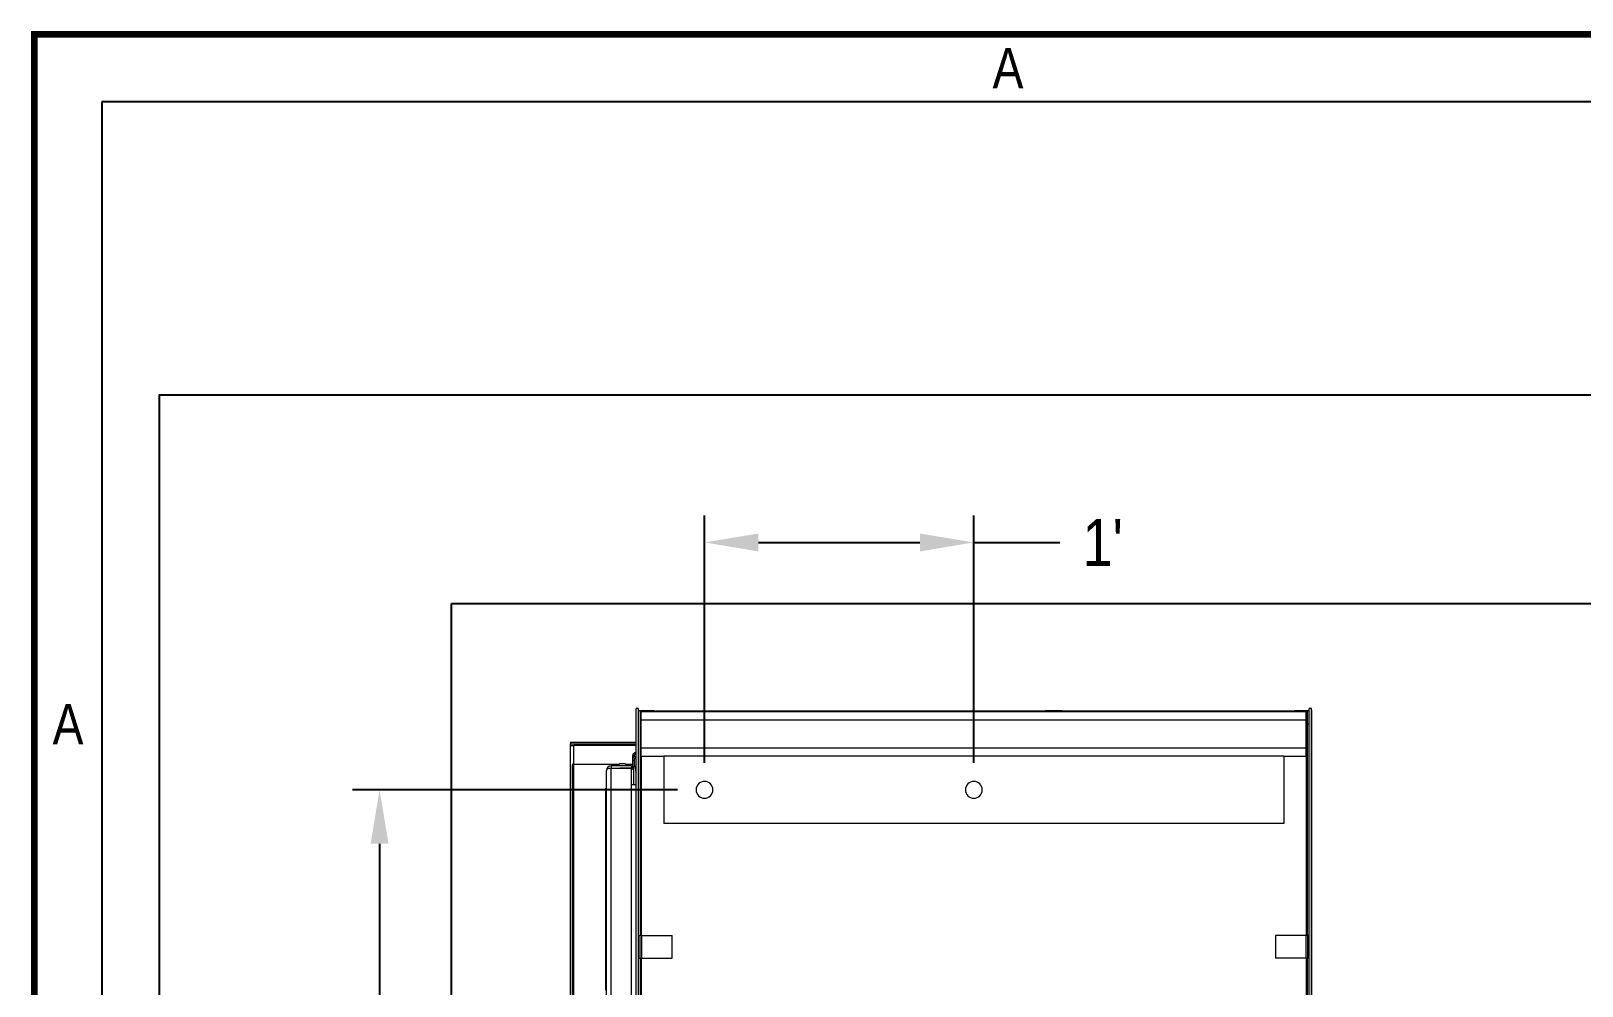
# Model space of a CAD drawing. Extents: x 1.3 to 36.8, y 1.2 to 24.4.
# Drawn here: x 1.513 to 4.393, y 22.645 to 24.418 of the extents above; entities that cross this region are included whole.
import ezdxf

# ---------------------------------------------------------------- set-up
doc = ezdxf.new("R2010")
doc.units = 0
doc.header["$LTSCALE"] = 96
doc.header["$MEASUREMENT"] = 0
doc.layers.add('BORDER', color=7, linetype='Continuous')
doc.layers.add('E - Equipment New', color=7, linetype='Continuous')
doc.layers.add('Non Printing', color=253, linetype='Continuous', plot=False)
doc.styles.add('Borrego', font='ARIALN.TTF')
doc.styles.add('Borrego 16TH', font='ARIALN.TTF', dxfattribs={"height": 0.0875})
doc.dimstyles.new('Borrego', dxfattribs={"dimtxt": 0.075, "dimasz": 0.1, "dimexe": 0.05, "dimexo": 0.05, "dimgap": 0.05, "dimtad": 0, "dimdec": 0, "dimzin": 0, "dimdsep": 46, "dimlunit": 3, "dimtxsty": 'Borrego', "dimcen": 0.05, "dimadec": 1, "dimazin": 0, "dimtfac": 1, "dimtdec": 0, "dimtofl": 0, "dimtmove": 0, "dimatfit": 3, "dimfxl": 1, "dimtolj": 1, "dimtzin": 0, "dimarcsym": 0})

# ---------------------------------------------------------------- blocks, each defined once
blk = doc.blocks.new('*D40')
at = {"layer": 'Defpoints', "color": 0}
for p in [(2.7635, 23.0088), (2.16, 20.5193), (2.7635, 20.5193)]:
    blk.add_point(p, dxfattribs=at)
at = {"layer": 'E - Equipment New', "color": 0, "lineweight": -2}
for p, q in [((2.7135, 23.0088), (2.11, 23.0088)), ((2.16, 22.9088), (2.16, 22.0085)), ((2.16, 20.6193), (2.16, 21.5196)), ((2.7135, 20.5193), (2.11, 20.5193))]:
    blk.add_line(p, q, dxfattribs=at)
at = {"layer": 'E - Equipment New', "color": 0}
for points in [[(2.1433, 22.9088), (2.1766, 22.9088), (2.16, 23.0088)], [(2.1433, 20.6193), (2.1766, 20.6193), (2.16, 20.5193)]]:
    blk.add_solid(points, dxfattribs=at)
at = {"layer": 'E - Equipment New', "color": 0, "lineweight": 9, "insert": (2.16, 21.7641), "char_height": 0.0875, "attachment_point": 5, "rotation": 90, "style": 'Borrego'}
blk.add_mtext('\\A1;4\'-11.75"', dxfattribs=at)
blk = doc.blocks.new('*D41')
at = {"layer": 'Defpoints', "color": 0}
for p in [(3.2635, 23.4684), (2.7635, 23.0088), (3.2635, 23.0088)]:
    blk.add_point(p, dxfattribs=at)
at = {"layer": 'E - Equipment New', "color": 0, "lineweight": -2}
for p, q in [((2.7635, 23.0588), (2.7635, 23.5184)), ((3.2635, 23.0588), (3.2635, 23.5184)), ((2.8635, 23.4684), (3.1635, 23.4684)), ((3.2635, 23.4684), (3.4234, 23.4684))]:
    blk.add_line(p, q, dxfattribs=at)
at = {"layer": 'E - Equipment New', "color": 0}
for points in [[(2.8635, 23.485), (2.8635, 23.4517), (2.7635, 23.4684)], [(3.1635, 23.485), (3.1635, 23.4517), (3.2635, 23.4684)]]:
    blk.add_solid(points, dxfattribs=at)
at = {"layer": 'E - Equipment New', "color": 0, "lineweight": 9, "insert": (3.503, 23.4684), "char_height": 0.0875, "attachment_point": 5, "style": 'Borrego'}
blk.add_mtext("\\A1;1'", dxfattribs=at)
blk = doc.blocks.new('Border 24 x 36')
at = {"layer": 'BORDER'}
for p, q in [((0.5, 23.5), (0.5, 0.375)), ((34.125, 23.5), (0.5, 23.5))]:
    blk.add_line(p, q, dxfattribs=at)
at = {"layer": 'BORDER', "const_width": 0.0125}
blk.add_lwpolyline([(0.375, 0.375), (35.625, 0.375), (35.625, 23.625), (0.375, 23.625)], close=True, dxfattribs=at)
at = {"layer": 'BORDER', "char_height": 0.075, "width": 0.18967, "attachment_point": 5, "style": 'Borrego 16TH'}
for insert in [(2.1831, 23.5625), (0.4375, 22.3438)]:
    blk.add_mtext('A', dxfattribs=dict(at, insert=insert))

msp = doc.modelspace()

# ---------------------------------------------------------------- linework, layer by layer
msp.add_lwpolyline([(2.29357, 23.35482), (6.48929, 23.35482), (6.48929, 20.17329), (2.29357, 20.17329)], close=True)
at = {"layer": 'E - Equipment New', "color": 254, "linetype": 'Continuous', "lineweight": 15}
for p, q in [((2.64081, 23.15988), (2.63643, 23.15988)), ((2.63643, 20.36822), (2.63643, 23.15988)), ((2.64081, 20.36822), (2.64081, 23.15988)), ((3.88622, 20.36822), (3.88622, 23.15988)), ((3.8906, 23.15988), (3.88622, 23.15988)), ((3.8906, 20.36822), (3.8906, 23.15988)), ((2.64456, 23.15551), (2.64081, 23.15551)), ((2.64456, 23.15551), (2.64581, 23.15551)), ((2.64456, 22.73801), (2.64456, 23.15551)), ((2.64581, 23.05253), (2.64581, 23.15551)), ((2.65018, 23.15551), (2.64581, 23.15551)), ((2.64601, 23.13884), (2.64601, 23.15468)), ((2.64601, 23.15468), (3.88101, 23.15468)), ((2.64601, 23.08718), (2.64601, 23.13884)), ((2.64601, 23.13884), (3.88101, 23.13884)), ((2.67049, 23.15551), (2.65018, 23.15551)), ((2.65018, 23.15468), (2.65018, 23.15551)), ((2.67049, 23.15551), (2.67049, 23.15468)), ((2.67268, 23.15551), (2.67268, 23.15468)), ((3.42789, 23.15551), (3.85581, 23.15551)), ((3.87831, 23.15551), (3.85799, 23.15551)), ((3.88268, 23.15551), (3.87831, 23.15551)), ((3.87831, 23.15551), (3.87831, 23.15468)), ((3.88101, 23.13884), (3.88101, 23.15468)), ((3.88101, 23.08718), (3.88101, 23.13884)), ((3.88164, 23.13176), (3.88101, 23.13176)), ((3.88268, 23.13176), (3.88164, 23.13176)), ((3.88164, 22.73801), (3.88164, 23.13176)), ((3.88622, 23.15551), (3.88268, 23.15551)), ((3.88268, 23.15551), (3.88268, 23.13176)), ((3.88268, 23.13176), (3.88622, 23.13176)), ((3.88268, 23.13176), (3.88268, 22.73801)), ((3.89143, 23.15676), (3.8906, 23.15676)), ((3.89143, 20.37134), (3.89143, 23.15676)), ((2.51427, 23.09738), (2.51427, 23.09426)), ((2.51427, 23.09738), (2.63643, 23.09738)), ((2.51427, 23.09426), (2.63643, 23.09426)), ((2.51427, 22.61134), (2.51427, 23.09113)), ((2.51427, 23.09113), (2.52052, 23.09113)), ((2.52052, 23.05572), (2.52052, 23.09113)), ((2.63643, 23.09113), (2.52052, 23.09113)), ((2.63014, 23.06426), (2.63014, 23.07259)), ((2.64601, 23.08718), (3.88101, 23.08718)), ((2.64601, 23.07134), (2.64601, 23.08718)), ((3.88101, 23.07134), (3.88101, 23.08718)), ((2.51739, 23.05572), (2.51739, 22.61235)), ((2.52052, 23.05572), (2.51739, 23.05572)), ((2.6044, 23.05572), (2.52052, 23.05572)), ((2.52055, 22.61338), (2.52055, 23.05572)), ((2.58118, 21.83313), (2.58118, 23.0448)), ((2.58556, 23.04833), (2.58556, 23.04918)), ((2.58556, 23.04918), (2.60639, 23.04918)), ((2.58993, 23.05355), (2.58993, 23.04918)), ((2.62806, 23.05355), (2.58993, 23.05355)), ((2.58993, 21.82905), (2.58993, 23.04888)), ((2.58993, 23.04888), (2.62806, 23.04888)), ((2.60348, 23.05355), (2.60348, 23.05572)), ((2.62806, 23.04918), (2.60639, 23.04918)), ((2.60639, 23.04888), (2.60639, 23.04918)), ((2.61556, 23.05709), (2.60722, 23.05709)), ((2.63014, 23.05572), (2.61829, 23.05572)), ((2.62806, 23.05355), (2.62806, 23.04918)), ((2.62806, 21.82905), (2.62806, 23.04888)), ((2.63014, 23.05291), (2.63014, 23.06426)), ((2.63014, 23.06426), (2.63264, 23.06426)), ((2.63198, 23.01884), (2.63198, 23.05011)), ((2.63264, 23.06826), (2.63264, 23.06426)), ((2.63264, 23.06426), (2.63264, 23.05291)), ((2.63539, 23.04863), (2.63539, 23.05277)), ((2.63539, 23.04863), (2.63539, 23.04452)), ((2.64601, 23.05253), (2.64456, 23.05253)), ((2.64456, 23.04474), (2.64601, 23.04474)), ((2.64581, 23.01884), (2.64581, 23.04474)), ((2.64601, 23.07134), (2.68768, 23.07134)), ((2.64601, 23.07134), (2.64601, 22.73801)), ((3.83935, 23.07134), (3.88101, 23.07134)), ((3.88101, 23.07134), (3.88101, 22.73801)), ((2.62806, 23.01884), (2.63581, 23.01884)), ((2.63581, 23.01884), (2.63581, 21.85384)), ((2.63643, 23.01884), (2.63581, 23.01884)), ((2.64456, 23.01884), (2.64581, 23.01884)), ((2.64581, 23.01884), (2.64581, 22.73801)), ((2.58014, 23.01188), (2.58118, 23.01188)), ((2.58014, 22.63657), (2.58014, 23.01188)), ((2.64081, 22.73801), (2.64393, 22.73801)), ((2.64393, 22.69634), (2.64393, 22.73801)), ((2.64706, 22.73801), (2.64393, 22.73801)), ((2.64706, 22.69634), (2.64706, 22.73801)), ((2.64706, 22.73801), (2.70331, 22.73801)), ((2.70331, 22.69634), (2.70331, 22.73801)), ((3.82372, 22.73801), (3.82372, 22.69634)), ((3.87997, 22.73801), (3.82372, 22.73801)), ((3.8831, 22.73801), (3.87997, 22.73801)), ((3.87997, 22.73801), (3.87997, 22.69634)), ((3.88622, 22.73801), (3.8831, 22.73801)), ((3.8831, 22.73801), (3.8831, 22.69634)), ((2.64081, 22.69634), (2.64393, 22.69634)), ((2.64393, 22.69634), (2.64706, 22.69634)), ((2.64456, 20.83176), (2.64456, 22.69634)), ((2.64581, 22.69634), (2.64581, 22.44553)), ((2.64601, 22.69634), (2.64601, 22.34738)), ((2.64706, 22.69634), (2.70331, 22.69634)), ((3.87997, 22.69634), (3.82372, 22.69634)), ((3.87997, 22.69634), (3.8831, 22.69634)), ((3.88101, 22.69634), (3.88101, 22.34738)), ((3.88164, 22.48518), (3.88164, 22.69634)), ((3.88268, 22.69634), (3.88268, 22.54176)), ((3.88622, 22.69634), (3.8831, 22.69634))]:
    msp.add_line(p, q, dxfattribs=at)
at = {"layer": 'E - Equipment New', "color": 7, "linetype": 'Continuous', "lineweight": 15}
for p, q in [((2.67268, 23.15551), (3.39664, 23.15551)), ((3.42789, 23.15551), (3.39664, 23.15551)), ((3.85581, 23.15551), (3.85581, 23.15468)), ((3.85799, 23.15468), (3.85799, 23.15551)), ((2.68768, 23.07134), (2.68768, 22.94634)), ((3.83935, 23.07134), (2.68768, 23.07134)), ((3.83935, 23.07134), (3.83935, 22.94634)), ((3.83935, 22.94634), (2.68768, 22.94634))]:
    msp.add_line(p, q, dxfattribs=at)
at = {"layer": 'E - Equipment New', "color": 254, "linetype": 'Continuous', "lineweight": 15, "flags": 128}
for points in [[(2.63643, 23.05528), (2.6357, 23.05413), (2.63539, 23.0528)], [(2.63539, 23.04447), (2.6357, 23.04314), (2.63643, 23.04199)]]:
    msp.add_lwpolyline(points, dxfattribs=at)
at = {"layer": 'E - Equipment New', "color": 7, "linetype": 'Continuous', "lineweight": 15, "extrusion": (3.49148e-15, 3.54402e-16, -1)}
for centre in [(-2.76351, 23.00884), (-3.26351, 23.00884)]:
    msp.add_circle(centre, 0.01562, dxfattribs=at)
at = {"layer": 'E - Equipment New', "color": 7, "linetype": 'Continuous', "lineweight": 15}
for centre, start, end in [((3.39664, 23.1503), 90, 122.85988), ((3.42789, 23.1503), 57.14012, 90)]:
    msp.add_arc(centre, 0.00521, start, end, dxfattribs=at)
at = {"layer": 'E - Equipment New', "color": 254, "linetype": 'Continuous', "lineweight": 15}
for centre, radius, start, end in [((2.31862, 23.09286), 0.19566, 359.49597, 0.41108), ((2.63514, 23.07259), 0.005, 75.02881, 284.97119), ((2.63514, 23.07259), 0.0025, 58.89108, 301.10892), ((2.63514, 23.07259), 0.0025, 58.89108, 270), ((2.58993, 23.0448), 0.00875, 90, 180), ((2.6264, 23.05291), 0.00624, 285.36341, 0), ((2.6264, 23.05291), 0.00374, 296.24825, 0), ((2.63514, 23.07259), 0.0025, 270, 301.10892)]:
    msp.add_arc(centre, radius, start, end, dxfattribs=at)
msp.add_ellipse((2.58993, 23.0448), major_axis=(-0.00875, 0), ratio=0.4663282, start_param=4.712389, end_param=6.2831853, dxfattribs=at)
for points, knots in [([(2.60722, 23.05709), (2.60671, 23.057), (2.60566, 23.05682), (2.60445, 23.05589), (2.60365, 23.05475), (2.60346, 23.05394), (2.60337, 23.05355)], [0, 0, 0, 0, 0.272761, 0.5617807, 0.7872328, 1, 1, 1, 1]), ([(2.61941, 23.05355), (2.61928, 23.05405), (2.61901, 23.05508), (2.61798, 23.05622), (2.61677, 23.05691), (2.61595, 23.05703), (2.61556, 23.05709)], [0, 0, 0, 0, 0.2727676, 0.5617951, 0.7872369, 1, 1, 1, 1]), ([(2.63539, 23.04863), (2.63547, 23.04863), (2.6356, 23.04863), (2.63618, 23.04863), (2.63643, 23.04863)], [0, 0, 0, 0, 0.5777363, 1, 1, 1, 1])]:
    msp.add_open_spline(points, degree=3, knots=knots, dxfattribs=at)
at = {"layer": 'Non Printing', "linetype": 'Continuous'}
msp.add_lwpolyline([(1.75055, 19.33961), (7.49933, 19.33961), (7.49933, 23.74204), (1.75055, 23.74204)], close=True, dxfattribs=at)

# ---------------------------------------------------------------- block references
msp.add_blockref('Border 24 x 36', (1.14392, 0.78712))

# ---------------------------------------------------------------- dimensions: what is measured, and where the dimension line sits
at = {"layer": 'E - Equipment New', "lineweight": 9}
for base, p2, angle, override, picture, middle in [((3.26351, 23.46836), (3.26351, 23.00884), 180, {"dimscale": 1, "dimtxt": 0.0875, "dimlfac": 24.000002, "dimtix": 0, "dimtofl": 0, "dimtmove": 0, "dimatfit": 3}, '*D41', (3.50303, 23.46836)), ((2.15996, 20.51926), (2.76351, 20.51926), 90, {"dimscale": 1, "dimtxt": 0.0875, "dimdec": 2, "dimlfac": 24.000002, "dimtix": 0, "dimtofl": 0, "dimtmove": 0, "dimatfit": 3}, '*D40', (2.15996, 21.76405))]:
    dim = msp.add_linear_dim(base=base, p1=(2.76351, 23.00884), p2=p2, angle=angle, dimstyle='Borrego', override=override, dxfattribs=at)
    dim.commit()
    dim.dimension.update_dxf_attribs({"geometry": picture, "text_midpoint": middle, "dimtype": 160})

doc.saveas('drawing.dxf')
